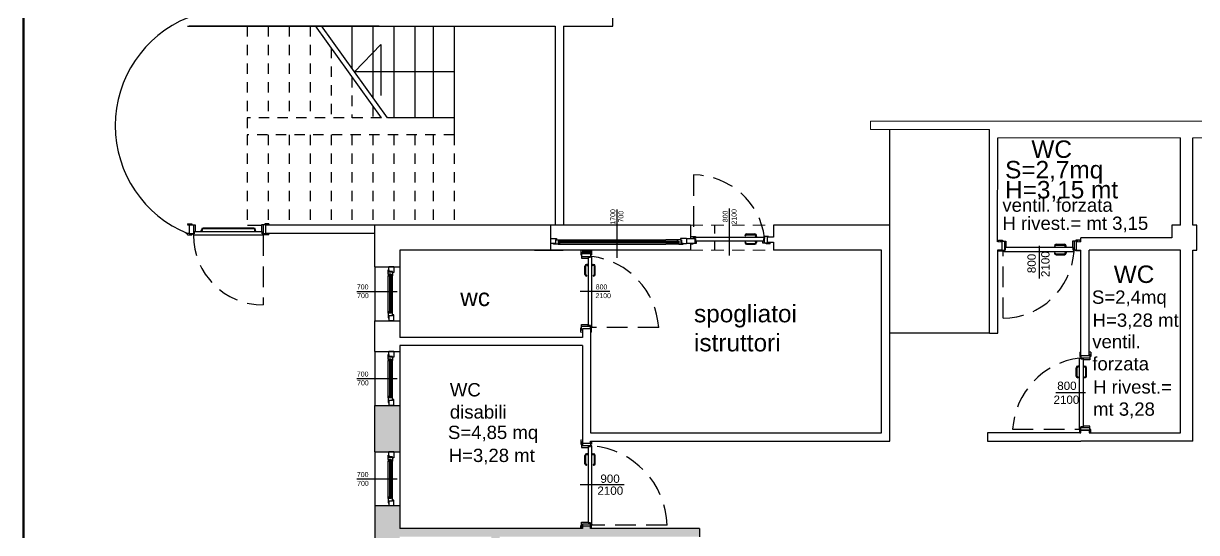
# Model space of a CAD drawing. Header units: millimetres. Extents: x 1769 to 2783, y -1222 to -971.
# Drawn here: x 2693.68 to 2707.81, y -985.93 to -979.8 of the extents above; entities that cross this region are included whole.
import ezdxf

# ---------------------------------------------------------------- set-up
doc = ezdxf.new("R2010")
doc.units = ezdxf.units.MM
for name, pattern in [('234A', [2, 1.5, -0.5]), ('CONTINUA', [0]), ('HIDDEN', [0.375, 0.25, -0.125]), ('HIDDEN2', [0.1875, 0.125, -0.0625])]:
    doc.linetypes.add(name, pattern=pattern)
for name, color, linetype in [('ARREDI', 8, 'Continuous'), ('FINESTRE', 1, 'Continuous'), ('LINEE SOTTILI', 1, 'Continuous'), ('muri', 7, 'Continuous'), ('PROSPETTI', 252, 'Continuous'), ('RETINI', 8, 'Continuous'), ('scritte', 240, 'Continuous')]:
    doc.layers.add(name, color=color, linetype=linetype)
doc.styles.add('ARIAL', font='arial.ttf')
doc.styles.add('ROMANS', font='arial.ttf', dxfattribs={"height": 0.15})

msp = doc.modelspace()

# ---------------------------------------------------------------- hatches: boundary and pattern name
at = {"layer": 'RETINI', "lineweight": 100, "ltscale": 0.2}
msp.add_hatch(color=251, dxfattribs=at).paths.add_polyline_path([(2700.51, -982.531), (2700.41, -982.531), (2700.41, -982.577), (2700.51, -982.577)])
at = {"layer": 'RETINI', "linetype": 'HIDDEN', "ltscale": 0.2}
for points in [[(2698.21, -984.401), (2697.91, -984.401), (2697.91, -984.961), (2698.21, -984.961)], [(2698.21, -985.981), (2699.313, -985.981), (2699.313, -989.647), (2699.413, -989.647), (2699.413, -985.981), (2701.821, -985.981), (2701.821, -985.881), (2700.51, -985.881), (2700.51, -985.856), (2700.41, -985.856), (2700.41, -985.881), (2698.21, -985.881), (2698.21, -985.611), (2697.91, -985.611), (2697.91, -988.548), (2698.011, -988.548), (2698.011, -988.449), (2698.21, -988.449)]]:
    msp.add_hatch(color=256, dxfattribs=at).paths.add_polyline_path(points)

# ---------------------------------------------------------------- linework, layer by layer
msp.add_line((2693.678, -972.353), (2693.678, -1002.053))
at = {"lineweight": 60, "ltscale": 0.2}
msp.add_line((2693.678, -1002.053), (2693.678, -972.353), dxfattribs=at)
at = {"color": 1, "linetype": 'HIDDEN2'}
for p, q in [((2696.374, -979.833), (2696.374, -980.939)), ((2696.626, -979.833), (2696.626, -980.939)), ((2696.878, -979.833), (2696.878, -980.939)), ((2697.13, -979.833), (2697.13, -980.939)), ((2697.383, -980.094), (2697.383, -980.939)), ((2697.635, -980.446), (2697.635, -980.939)), ((2697.887, -980.798), (2697.887, -980.939)), ((2697.989, -980.939), (2696.374, -980.939)), ((2696.374, -980.939), (2696.374, -981.141)), ((2698.866, -981.141), (2696.374, -981.141)), ((2696.374, -981.141), (2696.374, -982.231)), ((2696.626, -981.141), (2696.626, -982.231)), ((2696.878, -981.141), (2696.878, -982.231)), ((2697.13, -981.141), (2697.13, -982.231)), ((2697.383, -981.141), (2697.383, -982.231)), ((2697.635, -981.141), (2697.635, -982.231)), ((2697.887, -981.141), (2697.887, -982.231)), ((2698.14, -981.141), (2698.14, -982.231)), ((2698.392, -981.141), (2698.392, -982.231)), ((2698.614, -981.141), (2698.614, -982.231)), ((2698.866, -981.141), (2698.866, -982.231))]:
    msp.add_line(p, q, dxfattribs=at)
at = {"color": 1}
for p, q in [((2697.635, -979.833), (2697.635, -980.343)), ((2697.887, -979.833), (2697.887, -980.695)), ((2698.14, -979.833), (2698.14, -980.939)), ((2698.392, -979.833), (2698.392, -980.939)), ((2698.614, -979.833), (2698.614, -980.939)), ((2698.866, -979.833), (2698.866, -980.939)), ((2698.866, -980.939), (2698.063, -980.939)), ((2698.866, -980.939), (2698.866, -981.141)), ((2696.375, -982.231), (2696.545, -982.231))]:
    msp.add_line(p, q, dxfattribs=at)
at = {"color": 1, "linetype": 'HIDDEN'}
for p, q in [((2695.735, -982.336), (2695.725, -982.336)), ((2695.725, -982.351), (2695.725, -982.336)), ((2696.565, -982.351), (2696.565, -983.191)), ((2706.322, -982.531), (2706.332, -982.531)), ((2706.332, -982.546), (2706.332, -982.531))]:
    msp.add_line(p, q, dxfattribs=at)
at = {"color": 1, "linetype": 'Continuous'}
for p, q in [((2700.027, -982.391), (2700.097, -982.391)), ((2700.027, -982.391), (2700.027, -982.451)), ((2700.035, -982.451), (2700.027, -982.451)), ((2700.086, -982.451), (2700.027, -982.451)), ((2700.086, -982.406), (2700.086, -982.451)), ((2700.097, -982.406), (2700.086, -982.406)), ((2700.09, -982.407), (2700.137, -982.407)), ((2700.09, -982.453), (2700.09, -982.407)), ((2700.097, -982.391), (2700.097, -982.406)), ((2700.119, -982.422), (2700.119, -982.461)), ((2700.137, -982.422), (2700.119, -982.422)), ((2701.571, -982.425), (2700.119, -982.425)), ((2701.571, -982.435), (2700.119, -982.435)), ((2701.571, -982.445), (2700.119, -982.445)), ((2700.137, -982.448), (2700.119, -982.448)), ((2700.119, -982.448), (2700.119, -982.458)), ((2700.134, -982.448), (2700.124, -982.448)), ((2700.137, -982.407), (2701.415, -982.407)), ((2700.137, -982.407), (2700.137, -982.422)), ((2700.137, -982.461), (2700.137, -982.448)), ((2701.553, -982.407), (2701.415, -982.407)), ((2701.6, -982.407), (2701.553, -982.407)), ((2701.553, -982.407), (2701.553, -982.422)), ((2701.553, -982.422), (2701.571, -982.422)), ((2701.553, -982.448), (2701.571, -982.448)), ((2701.553, -982.461), (2701.553, -982.448)), ((2701.556, -982.448), (2701.566, -982.448)), ((2701.571, -982.422), (2701.571, -982.461)), ((2701.571, -982.448), (2701.571, -982.458)), ((2701.593, -982.391), (2701.593, -982.406)), ((2701.663, -982.391), (2701.593, -982.391)), ((2701.593, -982.406), (2701.604, -982.406)), ((2701.6, -982.453), (2701.6, -982.407)), ((2701.604, -982.406), (2701.604, -982.451)), ((2701.604, -982.451), (2701.663, -982.451)), ((2701.635, -982.451), (2701.642, -982.451)), ((2701.663, -982.391), (2701.663, -982.396)), ((2701.663, -982.391), (2701.663, -982.446)), ((2700.064, -982.453), (2700.09, -982.453)), ((2700.064, -982.461), (2700.064, -982.453)), ((2700.119, -982.461), (2700.064, -982.461)), ((2700.119, -982.458), (2700.119, -982.461)), ((2700.119, -982.461), (2700.123, -982.461)), ((2700.123, -982.461), (2700.137, -982.461)), ((2700.133, -982.461), (2701.414, -982.461)), ((2701.557, -982.461), (2701.414, -982.461)), ((2701.567, -982.461), (2701.553, -982.461)), ((2701.571, -982.461), (2701.567, -982.461)), ((2701.571, -982.458), (2701.571, -982.461)), ((2701.571, -982.461), (2701.626, -982.461)), ((2701.626, -982.453), (2701.6, -982.453)), ((2701.626, -982.461), (2701.626, -982.453)), ((2698.08, -982.739), (2698.08, -982.731)), ((2698.08, -982.79), (2698.08, -982.731)), ((2698.14, -982.731), (2698.08, -982.731)), ((2698.14, -982.731), (2698.14, -982.801)), ((2698.07, -982.822), (2698.07, -982.768)), ((2698.07, -982.768), (2698.078, -982.768)), ((2698.109, -982.822), (2698.07, -982.822)), ((2698.07, -982.822), (2698.07, -982.827)), ((2698.073, -982.822), (2698.07, -982.822)), ((2698.07, -982.827), (2698.07, -982.841)), ((2698.07, -983.276), (2698.07, -982.841)), ((2698.07, -982.841), (2698.083, -982.841)), ((2698.083, -982.822), (2698.073, -982.822)), ((2698.078, -982.768), (2698.078, -982.794)), ((2698.078, -982.794), (2698.123, -982.794)), ((2698.125, -982.79), (2698.08, -982.79)), ((2698.083, -982.841), (2698.083, -982.822)), ((2698.083, -982.838), (2698.083, -982.828)), ((2698.086, -982.822), (2698.086, -983.29)), ((2698.096, -982.822), (2698.096, -983.29)), ((2698.106, -982.822), (2698.106, -983.29)), ((2698.109, -982.841), (2698.109, -982.822)), ((2698.123, -982.841), (2698.109, -982.841)), ((2698.123, -982.794), (2698.123, -982.841)), ((2698.123, -983.271), (2698.123, -982.841)), ((2698.125, -982.801), (2698.125, -982.79)), ((2698.14, -982.801), (2698.125, -982.801)), ((2698.07, -983.286), (2698.07, -983.271)), ((2698.07, -983.271), (2698.083, -983.271)), ((2698.07, -983.29), (2698.07, -983.286)), ((2698.07, -983.29), (2698.07, -983.345)), ((2698.109, -983.29), (2698.07, -983.29)), ((2698.073, -983.29), (2698.07, -983.29)), ((2698.083, -983.29), (2698.073, -983.29)), ((2698.083, -983.271), (2698.083, -983.29)), ((2698.083, -983.274), (2698.083, -983.285)), ((2698.109, -983.271), (2698.109, -983.29)), ((2698.123, -983.271), (2698.109, -983.271)), ((2698.123, -983.318), (2698.123, -983.271)), ((2698.07, -983.345), (2698.078, -983.345)), ((2698.078, -983.345), (2698.078, -983.318)), ((2698.078, -983.318), (2698.123, -983.318)), ((2698.08, -983.322), (2698.08, -983.381)), ((2698.125, -983.322), (2698.08, -983.322)), ((2698.08, -983.373), (2698.08, -983.381)), ((2698.14, -983.381), (2698.08, -983.381)), ((2698.125, -983.311), (2698.125, -983.322)), ((2698.14, -983.311), (2698.125, -983.311)), ((2698.14, -983.381), (2698.14, -983.311)), ((2698.07, -983.842), (2698.07, -983.788)), ((2698.07, -983.788), (2698.078, -983.788)), ((2698.109, -983.842), (2698.07, -983.842)), ((2698.07, -983.842), (2698.07, -983.847)), ((2698.073, -983.842), (2698.07, -983.842)), ((2698.07, -983.847), (2698.07, -983.861)), ((2698.07, -984.296), (2698.07, -983.861)), ((2698.07, -983.861), (2698.083, -983.861)), ((2698.083, -983.842), (2698.073, -983.842)), ((2698.078, -983.788), (2698.078, -983.814)), ((2698.078, -983.814), (2698.123, -983.814)), ((2698.08, -983.759), (2698.08, -983.751)), ((2698.08, -983.81), (2698.08, -983.751)), ((2698.14, -983.751), (2698.08, -983.751)), ((2698.125, -983.81), (2698.08, -983.81)), ((2698.083, -983.861), (2698.083, -983.842)), ((2698.083, -983.858), (2698.083, -983.848)), ((2698.086, -983.842), (2698.086, -984.31)), ((2698.096, -983.842), (2698.096, -984.31)), ((2698.106, -983.842), (2698.106, -984.31)), ((2698.109, -983.861), (2698.109, -983.842)), ((2698.123, -983.861), (2698.109, -983.861)), ((2698.123, -983.814), (2698.123, -983.861)), ((2698.123, -984.291), (2698.123, -983.861)), ((2698.125, -983.821), (2698.125, -983.81)), ((2698.14, -983.821), (2698.125, -983.821)), ((2698.14, -983.751), (2698.14, -983.821)), ((2698.07, -984.306), (2698.07, -984.291)), ((2698.07, -984.291), (2698.083, -984.291)), ((2698.07, -984.31), (2698.07, -984.306)), ((2698.07, -984.31), (2698.07, -984.365)), ((2698.109, -984.31), (2698.07, -984.31)), ((2698.073, -984.31), (2698.07, -984.31)), ((2698.07, -984.365), (2698.078, -984.365)), ((2698.083, -984.31), (2698.073, -984.31)), ((2698.078, -984.365), (2698.078, -984.338)), ((2698.078, -984.338), (2698.123, -984.338)), ((2698.08, -984.342), (2698.08, -984.401)), ((2698.125, -984.342), (2698.08, -984.342)), ((2698.08, -984.393), (2698.08, -984.401)), ((2698.14, -984.401), (2698.08, -984.401)), ((2698.083, -984.291), (2698.083, -984.31)), ((2698.083, -984.294), (2698.083, -984.305)), ((2698.109, -984.291), (2698.109, -984.31)), ((2698.123, -984.291), (2698.109, -984.291)), ((2698.123, -984.338), (2698.123, -984.291)), ((2698.125, -984.331), (2698.125, -984.342)), ((2698.14, -984.331), (2698.125, -984.331)), ((2698.14, -984.401), (2698.14, -984.331)), ((2698.08, -984.969), (2698.08, -984.961)), ((2698.08, -985.02), (2698.08, -984.961)), ((2698.14, -984.961), (2698.08, -984.961)), ((2698.14, -984.961), (2698.14, -985.031)), ((2698.07, -985.052), (2698.07, -984.998)), ((2698.07, -984.998), (2698.078, -984.998)), ((2698.109, -985.052), (2698.07, -985.052)), ((2698.07, -985.052), (2698.07, -985.057)), ((2698.073, -985.052), (2698.07, -985.052)), ((2698.07, -985.057), (2698.07, -985.071)), ((2698.07, -985.506), (2698.07, -985.071)), ((2698.07, -985.071), (2698.083, -985.071)), ((2698.083, -985.052), (2698.073, -985.052)), ((2698.078, -984.998), (2698.078, -985.024)), ((2698.078, -985.024), (2698.123, -985.024)), ((2698.125, -985.02), (2698.08, -985.02)), ((2698.083, -985.071), (2698.083, -985.052)), ((2698.083, -985.068), (2698.083, -985.058)), ((2698.086, -985.052), (2698.086, -985.52)), ((2698.096, -985.052), (2698.096, -985.52)), ((2698.106, -985.052), (2698.106, -985.52)), ((2698.109, -985.071), (2698.109, -985.052)), ((2698.123, -985.071), (2698.109, -985.071)), ((2698.123, -985.024), (2698.123, -985.071)), ((2698.123, -985.501), (2698.123, -985.071)), ((2698.125, -985.031), (2698.125, -985.02)), ((2698.14, -985.031), (2698.125, -985.031)), ((2698.07, -985.516), (2698.07, -985.501)), ((2698.07, -985.501), (2698.083, -985.501)), ((2698.07, -985.52), (2698.07, -985.516)), ((2698.07, -985.52), (2698.07, -985.575)), ((2698.109, -985.52), (2698.07, -985.52)), ((2698.073, -985.52), (2698.07, -985.52)), ((2698.083, -985.52), (2698.073, -985.52)), ((2698.078, -985.575), (2698.078, -985.548)), ((2698.078, -985.548), (2698.123, -985.548)), ((2698.08, -985.552), (2698.08, -985.611)), ((2698.125, -985.552), (2698.08, -985.552)), ((2698.083, -985.501), (2698.083, -985.52)), ((2698.083, -985.504), (2698.083, -985.515)), ((2698.109, -985.501), (2698.109, -985.52)), ((2698.123, -985.501), (2698.109, -985.501)), ((2698.123, -985.548), (2698.123, -985.501)), ((2698.125, -985.541), (2698.125, -985.552)), ((2698.14, -985.541), (2698.125, -985.541)), ((2698.14, -985.611), (2698.14, -985.541)), ((2698.07, -985.575), (2698.078, -985.575)), ((2698.08, -985.603), (2698.08, -985.611)), ((2698.14, -985.611), (2698.08, -985.611))]:
    msp.add_line(p, q, dxfattribs=at)
at = {"color": 1, "linetype": 'HIDDEN'}
for points in [[(2702.604, -982.381, 0.376908), (2701.748, -981.626), (2701.748, -982.381)], [(2706.332, -982.546, -0.392315), (2705.477, -983.352), (2705.477, -982.546)], [(2700.525, -982.607, -0.35753), (2701.33, -983.462), (2700.525, -983.462)], [(2706.398, -983.83, 0.35753), (2705.592, -984.686), (2706.398, -984.686)], [(2700.525, -984.886, -0.380687), (2701.43, -985.842), (2700.525, -985.842)]]:
    msp.add_lwpolyline(points, format="xyb", dxfattribs=at)
msp.add_arc((2696.565, -982.351), 0.84, 180, 270, dxfattribs=at)
at = {"layer": 'ARREDI', "color": 8}
msp.add_line((2699.833, -982.531), (2700.178, -982.531), dxfattribs=at)
at = {"layer": 'ARREDI', "linetype": 'ByBlock', "lineweight": 0}
msp.add_line((2699.01, -983.581), (2698.21, -983.581), dxfattribs=at)
at = {"layer": 'FINESTRE', "color": 1}
for p, q in [((2700.83, -982.624), (2700.83, -982.04)), ((2702.184, -982.597), (2702.184, -982.029)), ((2695.655, -982.216), (2695.705, -982.216)), ((2695.655, -982.216), (2695.655, -982.222)), ((2695.675, -982.226), (2695.745, -982.226)), ((2695.705, -982.216), (2695.705, -982.226)), ((2695.726, -982.226), (2695.726, -982.336)), ((2695.735, -982.306), (2696.555, -982.306)), ((2695.735, -982.336), (2695.735, -982.306)), ((2695.735, -982.306), (2695.735, -982.336)), ((2695.735, -982.306), (2695.745, -982.306)), ((2695.735, -982.306), (2695.745, -982.306)), ((2695.735, -982.306), (2695.735, -982.336)), ((2695.735, -982.336), (2695.735, -982.306)), ((2695.745, -982.226), (2695.745, -982.306)), ((2695.812, -982.306), (2695.812, -982.301)), ((2695.84, -982.301), (2695.812, -982.301)), ((2695.821, -982.301), (2695.821, -982.286)), ((2695.831, -982.301), (2695.831, -982.286)), ((2695.84, -982.306), (2695.84, -982.301)), ((2696.453, -982.266), (2695.841, -982.266)), ((2696.453, -982.276), (2695.841, -982.276)), ((2696.455, -982.301), (2696.482, -982.301)), ((2696.455, -982.306), (2696.455, -982.301)), ((2696.463, -982.301), (2696.463, -982.286)), ((2696.473, -982.301), (2696.473, -982.286)), ((2696.482, -982.306), (2696.482, -982.301)), ((2696.615, -982.226), (2696.545, -982.226)), ((2696.545, -982.226), (2696.545, -982.306)), ((2696.555, -982.306), (2696.545, -982.306)), ((2696.555, -982.306), (2696.555, -982.336)), ((2696.555, -982.336), (2696.555, -982.306)), ((2696.564, -982.226), (2696.564, -982.336)), ((2696.635, -982.216), (2696.585, -982.216)), ((2696.585, -982.216), (2696.585, -982.226)), ((2696.635, -982.216), (2696.635, -982.231)), ((2701.713, -982.231), (2700.027, -982.231)), ((2701.713, -982.231), (2701.713, -982.391)), ((2695.655, -982.346), (2695.655, -982.332)), ((2695.655, -982.346), (2695.705, -982.346)), ((2695.695, -982.336), (2695.735, -982.336)), ((2695.705, -982.346), (2695.705, -982.336)), ((2695.735, -982.336), (2695.725, -982.336)), ((2695.725, -982.351), (2695.725, -982.336)), ((2696.565, -982.351), (2695.725, -982.351)), ((2696.555, -982.336), (2696.565, -982.336)), ((2696.595, -982.336), (2696.555, -982.336)), ((2696.565, -982.351), (2696.565, -982.336)), ((2696.585, -982.346), (2696.585, -982.336)), ((2696.635, -982.346), (2696.585, -982.346)), ((2696.635, -982.346), (2696.635, -982.332)), ((2701.663, -982.391), (2701.765, -982.391)), ((2701.663, -982.446), (2701.784, -982.446)), ((2701.713, -982.446), (2701.713, -982.531)), ((2701.714, -982.366), (2701.774, -982.366)), ((2701.744, -982.456), (2701.744, -982.446)), ((2701.764, -982.376), (2702.604, -982.376)), ((2701.764, -982.376), (2701.764, -982.391)), ((2701.774, -982.391), (2701.764, -982.391)), ((2701.765, -982.391), (2701.765, -982.446)), ((2701.774, -982.366), (2701.774, -982.376)), ((2701.774, -982.421), (2701.774, -982.391)), ((2701.774, -982.391), (2701.774, -982.421)), ((2702.594, -982.421), (2701.774, -982.421)), ((2701.774, -982.421), (2701.784, -982.421)), ((2701.784, -982.446), (2701.784, -982.421)), ((2702.388, -982.336), (2702.488, -982.336)), ((2702.388, -982.346), (2702.488, -982.346)), ((2702.388, -982.451), (2702.488, -982.451)), ((2702.489, -982.371), (2702.516, -982.371)), ((2702.489, -982.376), (2702.489, -982.371)), ((2702.489, -982.421), (2702.489, -982.426)), ((2702.489, -982.426), (2702.516, -982.426)), ((2702.498, -982.371), (2702.498, -982.356)), ((2702.498, -982.426), (2702.498, -982.441)), ((2702.508, -982.371), (2702.508, -982.356)), ((2702.508, -982.426), (2702.508, -982.441)), ((2702.516, -982.376), (2702.516, -982.371)), ((2702.516, -982.421), (2702.516, -982.426)), ((2702.584, -982.446), (2702.584, -982.421)), ((2702.594, -982.421), (2702.584, -982.421)), ((2702.654, -982.446), (2702.584, -982.446)), ((2702.654, -982.366), (2702.594, -982.366)), ((2702.594, -982.366), (2702.594, -982.376)), ((2702.594, -982.391), (2702.604, -982.391)), ((2702.594, -982.391), (2702.594, -982.421)), ((2702.594, -982.421), (2702.594, -982.391)), ((2702.603, -982.446), (2702.603, -982.391)), ((2702.604, -982.376), (2702.604, -982.391)), ((2702.624, -982.456), (2702.624, -982.446)), ((2702.674, -982.456), (2702.674, -982.446)), ((2705.422, -982.411), (2705.472, -982.411)), ((2705.422, -982.411), (2705.422, -982.421)), ((2705.442, -982.421), (2705.512, -982.421)), ((2705.472, -982.411), (2705.472, -982.421)), ((2705.493, -982.421), (2705.493, -982.531)), ((2705.512, -982.421), (2705.512, -982.501)), ((2706.312, -982.421), (2706.312, -982.501)), ((2706.382, -982.421), (2706.312, -982.421)), ((2706.332, -982.421), (2706.332, -982.531)), ((2706.402, -982.411), (2706.352, -982.411)), ((2706.352, -982.411), (2706.352, -982.421)), ((2706.402, -982.411), (2706.402, -982.421)), ((2701.713, -982.531), (2700.027, -982.531)), ((2700.39, -982.537), (2700.39, -982.587)), ((2700.39, -982.537), (2700.4, -982.537)), ((2700.39, -982.587), (2700.4, -982.587)), ((2700.4, -982.557), (2700.4, -982.627)), ((2700.52, -982.537), (2700.51, -982.537)), ((2700.51, -982.577), (2700.51, -982.617)), ((2700.52, -982.587), (2700.51, -982.587)), ((2700.52, -982.537), (2700.52, -982.587)), ((2701.713, -982.456), (2701.744, -982.456)), ((2702.388, -982.461), (2702.488, -982.461)), ((2702.674, -982.456), (2702.624, -982.456)), ((2705.422, -982.541), (2705.422, -982.531)), ((2705.422, -982.541), (2705.472, -982.541)), ((2705.462, -982.531), (2705.502, -982.531)), ((2705.472, -982.541), (2705.472, -982.531)), ((2705.502, -982.531), (2705.492, -982.531)), ((2705.492, -982.546), (2705.492, -982.531)), ((2705.492, -982.546), (2706.332, -982.546)), ((2706.322, -982.501), (2705.502, -982.501)), ((2705.502, -982.501), (2705.512, -982.501)), ((2705.502, -982.501), (2705.502, -982.531)), ((2705.502, -982.531), (2705.502, -982.501)), ((2705.912, -982.478), (2705.912, -982.872)), ((2706.116, -982.461), (2706.216, -982.461)), ((2706.116, -982.471), (2706.216, -982.471)), ((2706.116, -982.576), (2706.216, -982.576)), ((2706.116, -982.586), (2706.216, -982.586)), ((2706.217, -982.496), (2706.245, -982.496)), ((2706.217, -982.501), (2706.217, -982.496)), ((2706.217, -982.546), (2706.217, -982.551)), ((2706.217, -982.551), (2706.245, -982.551)), ((2706.226, -982.496), (2706.226, -982.481)), ((2706.226, -982.551), (2706.226, -982.566)), ((2706.236, -982.496), (2706.236, -982.481)), ((2706.236, -982.551), (2706.236, -982.566)), ((2706.245, -982.501), (2706.245, -982.496)), ((2706.245, -982.546), (2706.245, -982.551)), ((2706.322, -982.501), (2706.312, -982.501)), ((2706.322, -982.531), (2706.322, -982.501)), ((2706.322, -982.501), (2706.322, -982.531)), ((2706.362, -982.531), (2706.322, -982.531)), ((2706.352, -982.541), (2706.352, -982.531)), ((2706.402, -982.541), (2706.352, -982.541)), ((2706.402, -982.541), (2706.402, -982.531)), ((2697.91, -982.731), (2697.91, -983.381)), ((2698.21, -982.731), (2698.21, -983.381)), ((2700.4, -982.607), (2700.51, -982.607)), ((2700.4, -982.627), (2700.48, -982.627)), ((2700.44, -982.823), (2700.44, -982.723)), ((2700.45, -982.823), (2700.45, -982.723)), ((2700.475, -982.703), (2700.46, -982.703)), ((2700.475, -982.713), (2700.46, -982.713)), ((2700.48, -982.694), (2700.475, -982.694)), ((2700.475, -982.722), (2700.475, -982.694)), ((2700.48, -982.722), (2700.475, -982.722)), ((2700.48, -982.617), (2700.48, -983.437)), ((2700.51, -982.617), (2700.48, -982.617)), ((2700.48, -982.617), (2700.51, -982.617)), ((2700.48, -982.617), (2700.48, -982.627)), ((2700.525, -982.607), (2700.51, -982.607)), ((2700.525, -983.447), (2700.525, -982.607)), ((2700.525, -982.694), (2700.53, -982.694)), ((2700.525, -982.722), (2700.53, -982.722)), ((2700.53, -982.722), (2700.53, -982.694)), ((2700.53, -982.703), (2700.545, -982.703)), ((2700.53, -982.713), (2700.545, -982.713)), ((2700.555, -982.823), (2700.555, -982.723)), ((2700.565, -982.823), (2700.565, -982.723)), ((2697.694, -983.027), (2698.179, -983.027)), ((2700.74, -983.027), (2700.383, -983.027)), ((2700.4, -983.497), (2700.4, -983.427)), ((2700.4, -983.427), (2700.48, -983.427)), ((2700.48, -983.437), (2700.48, -983.427)), ((2700.48, -983.437), (2700.51, -983.437)), ((2700.51, -983.437), (2700.48, -983.437)), ((2700.51, -983.437), (2700.51, -983.447)), ((2700.51, -983.477), (2700.51, -983.437)), ((2700.39, -983.517), (2700.39, -983.467)), ((2700.39, -983.467), (2700.4, -983.467)), ((2700.39, -983.517), (2700.4, -983.517)), ((2700.4, -983.446), (2700.51, -983.446)), ((2700.525, -983.447), (2700.51, -983.447)), ((2700.52, -983.467), (2700.51, -983.467)), ((2700.52, -983.517), (2700.51, -983.517)), ((2700.52, -983.517), (2700.52, -983.467)), ((2697.91, -983.751), (2697.91, -984.401)), ((2698.21, -983.751), (2698.21, -984.401)), ((2706.398, -984.67), (2706.398, -983.83)), ((2706.398, -983.83), (2706.413, -983.83)), ((2706.403, -983.76), (2706.403, -983.81)), ((2706.403, -983.76), (2706.413, -983.76)), ((2706.403, -983.81), (2706.413, -983.81)), ((2706.413, -983.8), (2706.413, -983.84)), ((2706.523, -983.831), (2706.413, -983.831)), ((2706.413, -983.84), (2706.443, -983.84)), ((2706.443, -983.84), (2706.413, -983.84)), ((2706.443, -983.84), (2706.443, -984.66)), ((2706.443, -983.84), (2706.443, -983.85)), ((2706.523, -983.85), (2706.443, -983.85)), ((2706.533, -983.76), (2706.523, -983.76)), ((2706.523, -983.78), (2706.523, -983.85)), ((2706.533, -983.81), (2706.523, -983.81)), ((2706.533, -983.76), (2706.533, -983.81)), ((2706.358, -984.047), (2706.358, -983.947)), ((2706.368, -984.047), (2706.368, -983.947)), ((2706.393, -983.927), (2706.378, -983.927)), ((2706.393, -983.937), (2706.378, -983.937)), ((2706.398, -983.918), (2706.393, -983.918)), ((2706.393, -983.945), (2706.393, -983.918)), ((2706.398, -983.945), (2706.393, -983.945)), ((2706.443, -983.918), (2706.448, -983.918)), ((2706.443, -983.945), (2706.448, -983.945)), ((2706.448, -983.945), (2706.448, -983.918)), ((2706.448, -983.927), (2706.463, -983.927)), ((2706.448, -983.937), (2706.463, -983.937)), ((2706.473, -984.047), (2706.473, -983.947)), ((2706.483, -984.047), (2706.483, -983.947)), ((2697.694, -984.076), (2698.179, -984.076)), ((2706.472, -984.25), (2706.115, -984.25)), ((2706.398, -984.67), (2706.413, -984.67)), ((2706.403, -984.731), (2706.403, -984.69)), ((2706.403, -984.69), (2706.413, -984.69)), ((2706.443, -984.66), (2706.413, -984.66)), ((2706.413, -984.66), (2706.443, -984.66)), ((2706.413, -984.66), (2706.413, -984.67)), ((2706.413, -984.7), (2706.413, -984.66)), ((2706.523, -984.67), (2706.413, -984.67)), ((2706.443, -984.66), (2706.443, -984.65)), ((2706.523, -984.65), (2706.443, -984.65)), ((2706.523, -984.731), (2706.523, -984.65)), ((2706.533, -984.69), (2706.523, -984.69)), ((2706.533, -984.731), (2706.533, -984.69)), ((2700.39, -984.816), (2700.39, -984.866)), ((2700.39, -984.816), (2700.4, -984.816)), ((2700.4, -984.836), (2700.4, -984.906)), ((2700.52, -984.831), (2700.52, -984.866)), ((2706.403, -984.731), (2706.413, -984.731)), ((2706.533, -984.731), (2706.523, -984.731)), ((2697.91, -984.961), (2697.91, -985.611)), ((2698.21, -984.961), (2698.21, -985.611)), ((2700.39, -984.866), (2700.4, -984.866)), ((2700.4, -984.906), (2700.48, -984.906)), ((2700.41, -984.856), (2700.41, -984.887)), ((2700.51, -984.887), (2700.41, -984.887)), ((2700.475, -984.982), (2700.46, -984.982)), ((2700.475, -984.992), (2700.46, -984.992)), ((2700.48, -984.974), (2700.475, -984.974)), ((2700.475, -985.001), (2700.475, -984.974)), ((2700.48, -984.896), (2700.48, -985.816)), ((2700.51, -984.896), (2700.48, -984.896)), ((2700.48, -984.896), (2700.51, -984.896)), ((2700.48, -984.896), (2700.48, -984.906)), ((2700.51, -984.856), (2700.51, -984.896)), ((2700.52, -984.866), (2700.51, -984.866)), ((2700.51, -984.896), (2700.51, -984.886)), ((2700.525, -984.886), (2700.51, -984.886)), ((2700.525, -985.826), (2700.525, -984.886)), ((2700.525, -984.974), (2700.53, -984.974)), ((2700.53, -985.001), (2700.53, -984.974)), ((2700.53, -984.982), (2700.545, -984.982)), ((2700.53, -984.992), (2700.545, -984.992)), ((2700.44, -985.102), (2700.44, -985.002)), ((2700.45, -985.102), (2700.45, -985.002)), ((2700.48, -985.001), (2700.475, -985.001)), ((2700.525, -985.001), (2700.53, -985.001)), ((2700.555, -985.102), (2700.555, -985.002)), ((2700.565, -985.102), (2700.565, -985.002)), ((2697.694, -985.286), (2698.179, -985.286)), ((2700.913, -985.356), (2700.383, -985.356)), ((2700.4, -985.876), (2700.4, -985.806)), ((2700.4, -985.806), (2700.48, -985.806)), ((2700.41, -985.825), (2700.51, -985.825)), ((2700.41, -985.825), (2700.41, -985.856)), ((2700.41, -985.825), (2700.51, -985.825)), ((2700.48, -985.816), (2700.48, -985.806)), ((2700.48, -985.816), (2700.51, -985.816)), ((2700.51, -985.816), (2700.48, -985.816)), ((2700.51, -985.816), (2700.51, -985.826)), ((2700.51, -985.825), (2700.51, -985.856)), ((2700.51, -985.856), (2700.51, -985.825)), ((2700.525, -985.826), (2700.51, -985.826)), ((2700.39, -985.875), (2700.39, -985.846)), ((2700.39, -985.846), (2700.4, -985.846)), ((2700.52, -985.846), (2700.51, -985.846)), ((2700.52, -985.875), (2700.52, -985.846))]:
    msp.add_line(p, q, dxfattribs=at)
for points in [[(2695.675, -982.231), (2695.675, -982.226), (2695.726, -982.226), (2695.726, -982.336), (2695.675, -982.336), (2695.675, -982.332)], [(2696.615, -982.231), (2696.615, -982.226), (2696.564, -982.226), (2696.564, -982.336), (2696.615, -982.336), (2696.615, -982.332)]]:
    msp.add_lwpolyline(points, dxfattribs=at)
for centre in [(2696.573, -982.344), (2701.755, -982.384), (2705.484, -982.539), (2700.517, -983.455), (2706.405, -984.679), (2700.517, -985.835)]:
    msp.add_circle(centre, 0.0075, dxfattribs=at)
for centre, radius, start, end in [((2695.841, -982.286), 0.02, 90, 180), ((2695.841, -982.286), 0.01, 90, 180), ((2696.453, -982.286), 0.02, 360, 90), ((2696.453, -982.286), 0.02, 0, 90), ((2696.453, -982.286), 0.01, 360, 90), ((2696.453, -982.286), 0.01, 0, 90), ((2702.388, -982.356), 0.02, 90, 180), ((2702.373, -982.356), 0.00502, 184.9677, 355.0323), ((2702.373, -982.441), 0.00502, 4.9677, 175.0323), ((2702.388, -982.441), 0.02, 180, 270), ((2702.388, -982.356), 0.01, 90, 180), ((2702.388, -982.441), 0.01, 180, 270), ((2702.488, -982.356), 0.02, 360, 90), ((2702.488, -982.356), 0.01, 360, 90), ((2702.488, -982.441), 0.01, 270, 0), ((2702.488, -982.441), 0.02, 270, 0), ((2706.116, -982.481), 0.02, 90, 180), ((2706.101, -982.481), 0.00502, 184.9677, 355.0323), ((2706.101, -982.567), 0.00502, 4.9677, 175.0323), ((2706.116, -982.566), 0.02, 180, 270), ((2706.116, -982.481), 0.01, 90, 180), ((2706.116, -982.566), 0.01, 180, 270), ((2706.216, -982.481), 0.02, 360, 90), ((2706.216, -982.481), 0.01, 360, 90), ((2706.216, -982.566), 0.01, 270, 360), ((2706.216, -982.566), 0.02, 270, 360), ((2700.46, -982.723), 0.02, 90, 180), ((2700.46, -982.723), 0.01, 90, 180), ((2700.545, -982.723), 0.02, 0, 90), ((2700.545, -982.723), 0.01, 0, 90), ((2700.46, -982.823), 0.02, 180, 270), ((2700.46, -982.823), 0.01, 180, 270), ((2700.459, -982.838), 0.00502, 274.9677, 85.0323), ((2700.545, -982.838), 0.00502, 94.9677, 265.0323), ((2700.545, -982.823), 0.02, 270, 0), ((2700.545, -982.823), 0.01, 270, 0), ((2706.378, -983.947), 0.02, 90, 180), ((2706.378, -983.947), 0.01, 90, 180), ((2706.463, -983.947), 0.02, 0, 90), ((2706.463, -983.947), 0.01, 0, 90), ((2706.378, -984.047), 0.02, 180, 270), ((2706.378, -984.047), 0.01, 180, 270), ((2706.377, -984.062), 0.00502, 274.9677, 85.0323), ((2706.463, -984.062), 0.00502, 94.9677, 265.0323), ((2706.463, -984.047), 0.01, 270, 0), ((2706.463, -984.047), 0.02, 270, 0), ((2700.46, -985.002), 0.02, 90, 180), ((2700.46, -985.002), 0.01, 90, 180), ((2700.545, -985.002), 0.02, 0, 90), ((2700.545, -985.002), 0.01, 0, 90), ((2700.46, -985.102), 0.02, 180, 270), ((2700.46, -985.102), 0.01, 180, 270), ((2700.459, -985.117), 0.00502, 274.9677, 85.0323), ((2700.545, -985.117), 0.00502, 94.9677, 265.0323), ((2700.545, -985.102), 0.02, 270, 0), ((2700.545, -985.102), 0.01, 270, 0)]:
    msp.add_arc(centre, radius, start, end, dxfattribs=at)
at = {"layer": 'LINEE SOTTILI', "color": 2, "ltscale": 0.2}
for p, q in [((2697.989, -980.939), (2697.195, -979.832)), ((2698.063, -980.939), (2697.269, -979.832))]:
    msp.add_line(p, q, dxfattribs=at)
at = {"layer": 'LINEE SOTTILI', "color": 1, "ltscale": 0.2}
for p, q in [((2704.113, -982.231), (2704.113, -981.079)), ((2705.313, -983.531), (2704.113, -983.531))]:
    msp.add_line(p, q, dxfattribs=at)
at = {"layer": 'LINEE SOTTILI', "color": 1, "linetype": '234A', "lineweight": 0, "ltscale": 0.1}
for p, q in [((2701.713, -982.231), (2702.713, -982.231)), ((2701.713, -982.531), (2702.713, -982.531))]:
    msp.add_line(p, q, dxfattribs=at)
at = {"layer": 'LINEE SOTTILI', "color": 1}
msp.add_lwpolyline([(2698.866, -980.386), (2697.666, -980.386), (2697.982, -980.056), (2697.982, -980.669)], dxfattribs=at)
at = {"layer": 'muri', "color": 3}
for p, q in [((2700.778, -979.833), (2700.778, -974.976)), ((2695.654, -979.833), (2700.081, -979.833)), ((2697.964, -979.833), (2695.675, -979.833)), ((2697.963, -979.833), (2699.897, -979.833)), ((2699.897, -979.833), (2700.082, -979.833)), ((2700.082, -979.833), (2700.082, -982.231)), ((2700.183, -979.833), (2700.183, -982.231)), ((2700.183, -979.833), (2700.778, -979.833)), ((2705.313, -983.531), (2705.313, -981.079)), ((2705.412, -982.431), (2705.413, -981.179)), ((2707.613, -982.231), (2707.613, -981.179)), ((2707.763, -982.231), (2707.763, -981.179)), ((2695.675, -982.231), (2695.654, -982.231)), ((2695.675, -982.226), (2695.675, -982.332)), ((2700.082, -982.231), (2696.595, -982.231)), ((2696.595, -982.231), (2696.595, -982.332)), ((2697.91, -982.731), (2697.91, -982.231)), ((2700.027, -982.231), (2700.027, -982.531)), ((2704.113, -982.231), (2702.713, -982.231)), ((2702.713, -982.231), (2702.713, -982.376)), ((2704.113, -984.831), (2704.113, -982.231)), ((2707.81, -982.231), (2707.763, -982.231)), ((2695.675, -982.332), (2695.635, -982.332)), ((2697.91, -982.332), (2696.595, -982.332)), ((2702.713, -982.376), (2702.634, -982.376)), ((2702.634, -982.376), (2702.634, -982.435)), ((2702.634, -982.435), (2702.713, -982.435)), ((2702.713, -982.435), (2702.713, -982.531)), ((2705.462, -982.431), (2705.462, -982.531)), ((2706.362, -982.531), (2706.362, -982.431)), ((2707.51, -982.381), (2706.413, -982.381)), ((2698.21, -982.531), (2698.21, -982.731)), ((2700.027, -982.531), (2698.21, -982.531)), ((2700.41, -982.531), (2700.41, -982.577)), ((2700.41, -982.531), (2700.51, -982.531)), ((2700.51, -982.577), (2700.41, -982.577)), ((2700.51, -982.531), (2700.51, -982.577)), ((2704.013, -982.531), (2702.713, -982.531)), ((2704.013, -984.731), (2704.013, -982.531)), ((2705.462, -982.531), (2705.412, -982.531)), ((2705.413, -983.452), (2705.413, -982.531)), ((2706.413, -983.8), (2706.413, -982.531)), ((2706.513, -983.8), (2706.513, -982.531)), ((2707.613, -982.531), (2706.513, -982.531)), ((2707.613, -984.731), (2707.613, -982.531)), ((2707.613, -984.731), (2707.613, -982.531)), ((2707.763, -984.831), (2707.763, -982.531)), ((2697.91, -982.731), (2698.21, -982.731)), ((2697.91, -982.731), (2698.21, -982.731)), ((2697.91, -983.751), (2697.91, -983.381)), ((2697.91, -983.381), (2698.21, -983.381)), ((2698.21, -983.381), (2698.21, -983.581)), ((2700.41, -983.581), (2698.21, -983.581)), ((2700.51, -983.477), (2700.41, -983.477)), ((2700.41, -983.477), (2700.41, -983.581)), ((2700.51, -983.477), (2700.41, -983.477)), ((2700.51, -983.477), (2700.51, -983.527)), ((2700.51, -983.477), (2700.51, -984.731)), ((2705.313, -983.531), (2705.413, -983.531)), ((2705.413, -983.531), (2705.413, -983.452)), ((2700.41, -983.681), (2698.21, -983.681)), ((2698.21, -983.681), (2698.21, -983.751)), ((2700.41, -983.681), (2700.41, -984.881)), ((2697.91, -983.751), (2698.21, -983.751)), ((2697.91, -983.751), (2698.21, -983.751)), ((2706.413, -983.8), (2706.513, -983.8)), ((2697.91, -984.961), (2697.91, -984.401)), ((2697.91, -984.401), (2698.213, -984.401)), ((2698.21, -984.401), (2698.21, -984.961)), ((2706.413, -984.731), (2706.413, -984.7)), ((2706.513, -984.7), (2706.413, -984.7)), ((2706.413, -984.7), (2706.513, -984.7)), ((2706.513, -984.7), (2706.513, -984.731)), ((2700.41, -984.83), (2700.41, -984.856)), ((2700.51, -984.731), (2704.013, -984.731)), ((2700.51, -984.831), (2701.615, -984.831)), ((2700.51, -984.856), (2700.51, -984.831)), ((2701.615, -984.831), (2704.113, -984.831)), ((2707.763, -984.831), (2706.413, -984.831)), ((2706.513, -984.731), (2707.613, -984.731)), ((2697.91, -984.961), (2698.21, -984.961)), ((2700.41, -984.856), (2700.51, -984.856)), ((2697.91, -985.611), (2697.91, -988.548)), ((2698.21, -985.611), (2697.915, -985.611)), ((2698.21, -985.611), (2698.21, -985.881)), ((2698.21, -985.611), (2698.21, -985.881)), ((2700.41, -985.881), (2698.21, -985.881)), ((2700.51, -985.856), (2700.41, -985.856)), ((2700.41, -985.856), (2700.41, -985.881)), ((2700.51, -985.881), (2700.51, -985.856)), ((2701.821, -985.881), (2700.51, -985.881)), ((2701.821, -985.881), (2701.821, -985.981))]:
    msp.add_line(p, q, dxfattribs=at)
at = {"layer": 'muri', "color": 3, "linetype": 'ByBlock', "lineweight": 0, "ltscale": 0.2}
for p, q in [((2707.313, -980.979), (2703.879, -980.979)), ((2703.879, -981.079), (2703.879, -980.979)), ((2710.288, -980.979), (2707.313, -980.979)), ((2705.313, -981.079), (2703.879, -981.079)), ((2705.613, -981.179), (2705.413, -981.179)), ((2707.613, -981.179), (2705.584, -981.179)), ((2710.313, -981.179), (2707.763, -981.179)), ((2705.462, -982.431), (2705.413, -982.431)), ((2706.413, -982.531), (2706.363, -982.531))]:
    msp.add_line(p, q, dxfattribs=at)
at = {"layer": 'muri', "color": 3}
for points in [[(2707.613, -982.231), (2707.51, -982.231), (2707.51, -982.381)], [(2707.763, -982.531), (2707.81, -982.531), (2707.81, -982.231)], [(2706.413, -982.431), (2706.413, -982.381)], [(2706.413, -984.731), (2705.289, -984.731), (2705.289, -984.831), (2706.413, -984.831)]]:
    msp.add_lwpolyline(points, dxfattribs=at)
at = {"layer": 'muri', "color": 3, "linetype": 'ByBlock', "lineweight": 0, "ltscale": 0.2}
msp.add_lwpolyline([(2706.413, -982.431), (2706.362, -982.431)], dxfattribs=at)
at = {"layer": 'muri', "color": 3}
msp.add_arc((2696.187, -981.032), 1.404, 112.1826, 247.8174, dxfattribs=at)
at = {"layer": 'PROSPETTI'}
for p, q in [((2700.51, -982.617), (2700.51, -982.607)), ((2706.413, -983.84), (2706.413, -983.83))]:
    msp.add_line(p, q, dxfattribs=at)
at = {"layer": 'RETINI', "color": 1, "linetype": 'HIDDEN', "ltscale": 0.2}
msp.add_line((2702.003, -982.231), (2702.003, -982.531), dxfattribs=at)

# ---------------------------------------------------------------- texts
at = {"layer": 'FINESTRE', "color": 1, "style": 'ROMANS'}
for s, height, p in [('1700', 0.06, (2700.807, -982.224)), ('700', 0.06, (2700.905, -982.198)), ('800', 0.06, (2702.161, -982.195)), ('2100', 0.06, (2702.267, -982.223)), ('800', 0.1, (2705.871, -982.808)), ('2100', 0.1, (2706.037, -982.855))]:
    msp.add_text(s, height=height, rotation=90, dxfattribs=at).set_placement(p)
for s, height, p in [('700', 0.06, (2697.694, -983.004)), ('800', 0.06, (2700.571, -983.004)), ('700', 0.06, (2697.697, -983.109)), ('2100', 0.06, (2700.568, -983.109)), ('700', 0.06, (2697.694, -984.053)), ('700', 0.06, (2697.697, -984.159)), ('800', 0.1, (2706.13, -984.214)), ('2100', 0.1, (2706.085, -984.382)), ('700', 0.06, (2697.694, -985.263)), ('900', 0.1, (2700.627, -985.333)), ('700', 0.06, (2697.697, -985.369)), ('2100', 0.1, (2700.591, -985.477))]:
    msp.add_text(s, height=height, dxfattribs=at).set_placement(p)
at = {"layer": 'scritte', "color": 6, "linetype": 'CONTINUA', "style": 'ARIAL'}
for s, insert, char_height, width, attachment_point in [('WC', (2706.063, -981.21), 0.21, 2.01865, 2), ('{\\fArial|b0|i0|c238|p34;S=}2,7{\\fArial|b0|i0|c238|p34;mq}', (2705.502, -981.457), 0.21, 1.64085, 1), ('{\\fArial|b0|i0|c238|p34;H=3,15} mt', (2705.502, -981.698), 0.21, 1.51768, 1), ('{\\fArial|b0|i0|c238|p34;ventil.} {\\fArial|b0|i0|c238|p34;forzata}', (2705.469, -981.909), 0.16, 1.67105, 1), ('{\\fArial|b0|i0|c238|p34;H rivest.= mt 3,}15', (2705.469, -982.127), 0.16, 2.64227, 1), ('WC', (2707.055, -982.716), 0.21, 2.01865, 2), ('{\\fArial|b0|i0|c238|p34;S=2,}4{\\fArial|b0|i0|c238|p34;mq}', (2706.548, -983.017), 0.16, 1.67105, 1), ('{\\fArial|b0|i0|c238|p34;wc}', (2698.939, -982.994), 0.21, 1.32195, 1), ('{\\fArial|b0|i0|c238|p34;spogliatoi\\Pistruttori}', (2701.755, -983.19), 0.21, 1.32195, 1), ('{\\fArial|b0|i0|c238|p34;H=3,28 mt}', (2706.556, -983.294), 0.16, 1.67105, 1), ('{\\fArial|b0|i0|c238|p34;ventil}.\\P{\\fArial|b0|i0|c238|p34;forzata}', (2706.552, -983.552), 0.16, 1.67105, 1), ('{\\fArial|b0|i0|c238|p34;WC}\\Pdisabili', (2698.814, -984.132), 0.16, 1.67105, 1), ('{\\fArial|b0|i0|c238|p34;H rivest.=}\\P{\\fArial|b0|i0|c238|p34;mt }3,28', (2706.561, -984.098), 0.16, 1.67105, 1), ('{\\fArial|b0|i0|c238|p34;S=}4,85 {\\fArial|b0|i0|c238|p34;mq}', (2698.791, -984.645), 0.16, 1.67105, 1), ('{\\fArial|b0|i0|c238|p34;H=3,28 mt}', (2698.8, -984.922), 0.16, 1.67105, 1)]:
    msp.add_mtext(s, dxfattribs=dict(at, insert=insert, char_height=char_height, width=width, attachment_point=attachment_point))

doc.saveas('drawing.dxf')
